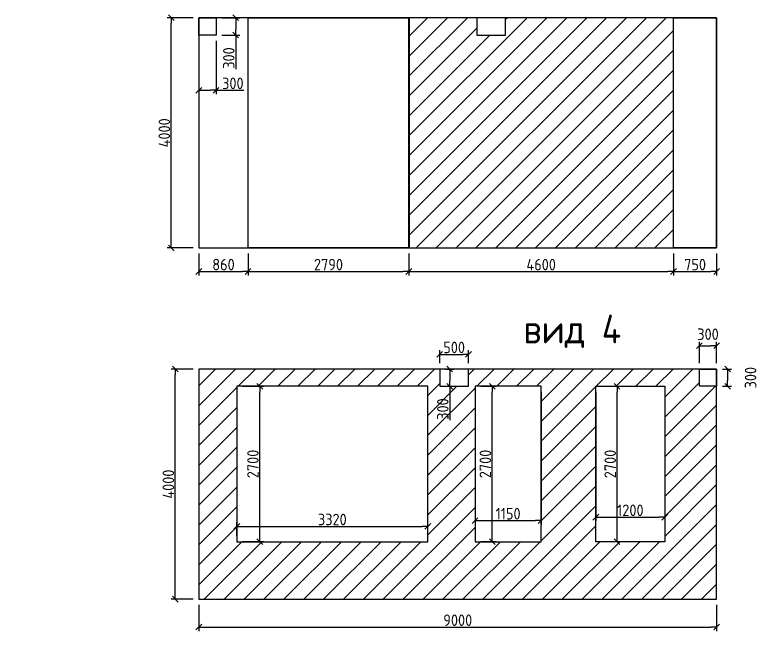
# Model space of a CAD drawing. Header units: millimetres. Extents: x -24360 to 609566, y -391049 to 148426.
# Drawn here: x 292672 to 305591, y -103920 to -93210 of the extents above; entities that cross this region are included whole.
import ezdxf

# ---------------------------------------------------------------- set-up
doc = ezdxf.new("R2010")
doc.units = ezdxf.units.MM
doc.layers.get('Defpoints').update_dxf_attribs({"color": 140})
doc.layers.add('осново', color=7, linetype='Continuous', lineweight=30)
doc.layers.add('Штриховка', color=7, linetype='Continuous', lineweight=30)
doc.styles.add('СПДС', font='isocpeur.ttf', dxfattribs={"width": 0.9})
doc.dimstyles.new('Размера А3', dxfattribs={"dimtxt": 200, "dimasz": 100, "dimexe": 70, "dimexo": 100, "dimgap": 20, "dimtad": 1, "dimdec": 0, "dimrnd": 10, "dimzin": 0, "dimdsep": 46, "dimtxsty": 'СПДС', "dimblk": 'ARROWHEAD_6', "dimcen": 1, "dimclrd": 256, "dimclre": 256, "dimclrt": 256, "dimazin": 0, "dimtfac": 1, "dimtdec": 0, "dimtmove": 2, "dimatfit": 3, "dimfxl": 1, "dimtolj": 1, "dimtzin": 0, "dimarcsym": 0})

# ---------------------------------------------------------------- blocks, each defined once
blk = doc.blocks.new('ARROWHEAD_6')
at = {"color": 0, "linetype": 'Continuous'}
for p, q in [((0, 0), (-1, 0)), ((-0.5, -0.5), (0.5, 0.5))]:
    blk.add_line(p, q, dxfattribs=at)
blk = doc.blocks.new('*D540')
at = {"lineweight": -2, "transparency": 16777216}
for p, q in [((295770, -93260), (295320, -93260)), ((295390, -97160), (295390, -93360)), ((295770, -97260), (295320, -97260))]:
    blk.add_line(p, q, dxfattribs=at)
at = {"layer": 'Defpoints', "color": 0, "lineweight": 15, "transparency": 16777216}
for p in [(295390, -93260), (295870, -93260), (295870, -97260)]:
    blk.add_point(p, dxfattribs=at)
at = {"lineweight": -2, "transparency": 16777216, "xscale": 100, "yscale": 100, "zscale": 100}
for p, rotation in [((295390, -93260), 90), ((295390, -97260), 270)]:
    blk.add_blockref('ARROWHEAD_6', p, dxfattribs=dict(at, rotation=rotation))
at = {"transparency": 16777216, "insert": (295270, -95260), "char_height": 200, "attachment_point": 5, "rotation": 90, "style": 'СПДС'}
blk.add_mtext('\\A1;4000', dxfattribs=at)
blk = doc.blocks.new('*D541')
at = {"lineweight": -2, "transparency": 16777216}
for p, q in [((296270, -93260), (296580, -93260)), ((296510, -93360), (296510, -93460)), ((296270, -93560), (296580, -93560)), ((296510, -93560), (296510, -94151))]:
    blk.add_line(p, q, dxfattribs=at)
at = {"layer": 'Defpoints', "color": 0, "lineweight": 15, "transparency": 16777216}
for p in [(296170, -93260), (296510, -93260), (296170, -93560)]:
    blk.add_point(p, dxfattribs=at)
at = {"lineweight": -2, "transparency": 16777216, "xscale": 100, "yscale": 100, "zscale": 100}
for p, rotation in [((296510, -93260), 90), ((296510, -93560), 270)]:
    blk.add_blockref('ARROWHEAD_6', p, dxfattribs=dict(at, rotation=rotation))
at = {"transparency": 16777216, "insert": (296390, -93960), "char_height": 200, "attachment_point": 5, "rotation": 90, "style": 'СПДС'}
blk.add_mtext('\\A1;300', dxfattribs=at)
blk = doc.blocks.new('*D542')
at = {"lineweight": -2, "transparency": 16777216}
for p, q in [((295870, -93660), (295870, -94590)), ((296170, -93660), (296170, -94590)), ((295970, -94520), (296070, -94520)), ((296170, -94520), (296652, -94520))]:
    blk.add_line(p, q, dxfattribs=at)
at = {"layer": 'Defpoints', "color": 0, "lineweight": 15, "transparency": 16777216}
for p in [(295870, -93560), (296170, -93560), (296170, -94520)]:
    blk.add_point(p, dxfattribs=at)
at = {"lineweight": -2, "transparency": 16777216, "xscale": 100, "yscale": 100, "zscale": 100, "rotation": 180}
blk.add_blockref('ARROWHEAD_6', (295870, -94520), dxfattribs=at)
at = {"lineweight": -2, "transparency": 16777216, "xscale": 100, "yscale": 100, "zscale": 100}
blk.add_blockref('ARROWHEAD_6', (296170, -94520), dxfattribs=at)
at = {"transparency": 16777216, "insert": (296461, -94400), "char_height": 200, "attachment_point": 5, "style": 'СПДС'}
blk.add_mtext('\\A1;300', dxfattribs=at)
blk = doc.blocks.new('*D543')
at = {"lineweight": -2, "transparency": 16777216}
for p, q in [((295870, -97360), (295870, -97740)), ((296726, -97360), (296726, -97740)), ((295970, -97670), (296626, -97670))]:
    blk.add_line(p, q, dxfattribs=at)
at = {"layer": 'Defpoints', "color": 0, "lineweight": 15, "transparency": 16777216}
for p in [(295870, -97260), (296726, -97260), (296726, -97670)]:
    blk.add_point(p, dxfattribs=at)
at = {"lineweight": -2, "transparency": 16777216, "xscale": 100, "yscale": 100, "zscale": 100, "rotation": 180}
blk.add_blockref('ARROWHEAD_6', (295870, -97670), dxfattribs=at)
at = {"lineweight": -2, "transparency": 16777216, "xscale": 100, "yscale": 100, "zscale": 100}
blk.add_blockref('ARROWHEAD_6', (296726, -97670), dxfattribs=at)
at = {"transparency": 16777216, "insert": (296298, -97550), "char_height": 200, "attachment_point": 5, "style": 'СПДС'}
blk.add_mtext('\\A1;860', dxfattribs=at)
blk = doc.blocks.new('*D544')
at = {"lineweight": -2, "transparency": 16777216}
for p, q in [((296726, -97360), (296726, -97740)), ((299520, -97360), (299520, -97740)), ((296826, -97670), (299420, -97670))]:
    blk.add_line(p, q, dxfattribs=at)
at = {"layer": 'Defpoints', "color": 0, "lineweight": 15, "transparency": 16777216}
for p in [(296726, -97260), (299520, -97260), (299520, -97670)]:
    blk.add_point(p, dxfattribs=at)
at = {"lineweight": -2, "transparency": 16777216, "xscale": 100, "yscale": 100, "zscale": 100, "rotation": 180}
blk.add_blockref('ARROWHEAD_6', (296726, -97670), dxfattribs=at)
at = {"lineweight": -2, "transparency": 16777216, "xscale": 100, "yscale": 100, "zscale": 100}
blk.add_blockref('ARROWHEAD_6', (299520, -97670), dxfattribs=at)
at = {"transparency": 16777216, "insert": (298123, -97550), "char_height": 200, "attachment_point": 5, "style": 'СПДС'}
blk.add_mtext('\\A1;2790', dxfattribs=at)
blk = doc.blocks.new('*D545')
at = {"lineweight": -2, "transparency": 16777216}
for p, q in [((299520, -97360), (299520, -97740)), ((304120, -97360), (304120, -97740)), ((299620, -97670), (304020, -97670))]:
    blk.add_line(p, q, dxfattribs=at)
at = {"layer": 'Defpoints', "color": 0, "lineweight": 15, "transparency": 16777216}
for p in [(299520, -97260), (304120, -97260), (304120, -97670)]:
    blk.add_point(p, dxfattribs=at)
at = {"lineweight": -2, "transparency": 16777216, "xscale": 100, "yscale": 100, "zscale": 100, "rotation": 180}
blk.add_blockref('ARROWHEAD_6', (299520, -97670), dxfattribs=at)
at = {"lineweight": -2, "transparency": 16777216, "xscale": 100, "yscale": 100, "zscale": 100}
blk.add_blockref('ARROWHEAD_6', (304120, -97670), dxfattribs=at)
at = {"transparency": 16777216, "insert": (301820, -97550), "char_height": 200, "attachment_point": 5, "style": 'СПДС'}
blk.add_mtext('\\A1;4600', dxfattribs=at)
blk = doc.blocks.new('*D546')
at = {"lineweight": -2, "transparency": 16777216}
for p, q in [((304120, -97360), (304120, -97740)), ((304870, -97360), (304870, -97740)), ((304220, -97670), (304770, -97670))]:
    blk.add_line(p, q, dxfattribs=at)
at = {"layer": 'Defpoints', "color": 0, "lineweight": 15, "transparency": 16777216}
for p in [(304120, -97260), (304870, -97260), (304870, -97670)]:
    blk.add_point(p, dxfattribs=at)
at = {"lineweight": -2, "transparency": 16777216, "xscale": 100, "yscale": 100, "zscale": 100, "rotation": 180}
blk.add_blockref('ARROWHEAD_6', (304120, -97670), dxfattribs=at)
at = {"lineweight": -2, "transparency": 16777216, "xscale": 100, "yscale": 100, "zscale": 100}
blk.add_blockref('ARROWHEAD_6', (304870, -97670), dxfattribs=at)
at = {"transparency": 16777216, "insert": (304495, -97550), "char_height": 200, "attachment_point": 5, "style": 'СПДС'}
blk.add_mtext('\\A1;750', dxfattribs=at)
blk = doc.blocks.new('*D550')
at = {"lineweight": -2, "transparency": 16777216}
for p, q in [((295770, -99365), (295390, -99365)), ((295460, -103265), (295460, -99465)), ((295770, -103365), (295390, -103365))]:
    blk.add_line(p, q, dxfattribs=at)
at = {"layer": 'Defpoints', "color": 0, "lineweight": 15, "transparency": 16777216}
for p in [(295460, -99365), (295870, -99365), (295870, -103365)]:
    blk.add_point(p, dxfattribs=at)
at = {"lineweight": -2, "transparency": 16777216, "xscale": 100, "yscale": 100, "zscale": 100}
for p, rotation in [((295460, -99365), 90), ((295460, -103365), 270)]:
    blk.add_blockref('ARROWHEAD_6', p, dxfattribs=dict(at, rotation=rotation))
at = {"transparency": 16777216, "insert": (295340, -101365), "char_height": 200, "attachment_point": 5, "rotation": 90, "style": 'СПДС'}
blk.add_mtext('\\A1;4000', dxfattribs=at)
blk = doc.blocks.new('*D551')
at = {"lineweight": -2, "transparency": 16777216}
for p, q in [((295870, -103465), (295870, -103920)), ((304870, -103465), (304870, -103920)), ((295970, -103850), (304770, -103850))]:
    blk.add_line(p, q, dxfattribs=at)
at = {"layer": 'Defpoints', "color": 0, "lineweight": 15, "transparency": 16777216}
for p in [(295870, -103365), (304870, -103365), (304870, -103850)]:
    blk.add_point(p, dxfattribs=at)
at = {"lineweight": -2, "transparency": 16777216, "xscale": 100, "yscale": 100, "zscale": 100, "rotation": 180}
blk.add_blockref('ARROWHEAD_6', (295870, -103850), dxfattribs=at)
at = {"lineweight": -2, "transparency": 16777216, "xscale": 100, "yscale": 100, "zscale": 100}
blk.add_blockref('ARROWHEAD_6', (304870, -103850), dxfattribs=at)
at = {"transparency": 16777216, "insert": (300370, -103730), "char_height": 200, "attachment_point": 5, "style": 'СПДС'}
blk.add_mtext('\\A1;9000', dxfattribs=at)
blk = doc.blocks.new('*D552')
at = {"lineweight": -2, "transparency": 16777216}
for p, q in [((296530, -102265), (296530, -102030)), ((299850, -102265), (299850, -102030)), ((296630, -102100), (299750, -102100))]:
    blk.add_line(p, q, dxfattribs=at)
at = {"layer": 'Defpoints', "color": 0, "lineweight": 15, "transparency": 16777216}
for p in [(299850, -102100), (296530, -102365), (299850, -102365)]:
    blk.add_point(p, dxfattribs=at)
at = {"lineweight": -2, "transparency": 16777216, "xscale": 100, "yscale": 100, "zscale": 100, "rotation": 180}
blk.add_blockref('ARROWHEAD_6', (296530, -102100), dxfattribs=at)
at = {"lineweight": -2, "transparency": 16777216, "xscale": 100, "yscale": 100, "zscale": 100}
blk.add_blockref('ARROWHEAD_6', (299850, -102100), dxfattribs=at)
at = {"transparency": 16777216, "insert": (298190, -101980), "char_height": 200, "attachment_point": 5, "style": 'СПДС'}
blk.add_mtext('\\A1;3320', dxfattribs=at)
blk = doc.blocks.new('*D553')
at = {"lineweight": -2, "transparency": 16777216}
for p, q in [((296630, -99665), (297000, -99665)), ((296930, -102265), (296930, -99765)), ((296630, -102365), (297000, -102365))]:
    blk.add_line(p, q, dxfattribs=at)
at = {"layer": 'Defpoints', "color": 0, "lineweight": 15, "transparency": 16777216}
for p in [(296530, -99665), (296930, -99665), (296530, -102365)]:
    blk.add_point(p, dxfattribs=at)
at = {"lineweight": -2, "transparency": 16777216, "xscale": 100, "yscale": 100, "zscale": 100}
for p, rotation in [((296930, -99665), 90), ((296930, -102365), 270)]:
    blk.add_blockref('ARROWHEAD_6', p, dxfattribs=dict(at, rotation=rotation))
at = {"transparency": 16777216, "insert": (296810, -101015), "char_height": 200, "attachment_point": 5, "rotation": 90, "style": 'СПДС'}
blk.add_mtext('\\A1;2700', dxfattribs=at)
blk = doc.blocks.new('*D554')
at = {"lineweight": -2, "transparency": 16777216}
for p, q in [((300057, -99265), (300057, -99040)), ((300557, -99265), (300557, -99040)), ((300157, -99110), (300457, -99110))]:
    blk.add_line(p, q, dxfattribs=at)
at = {"layer": 'Defpoints', "color": 0, "lineweight": 15, "transparency": 16777216}
for p in [(300557, -99110), (300057, -99365), (300557, -99365)]:
    blk.add_point(p, dxfattribs=at)
at = {"lineweight": -2, "transparency": 16777216, "xscale": 100, "yscale": 100, "zscale": 100, "rotation": 180}
blk.add_blockref('ARROWHEAD_6', (300057, -99110), dxfattribs=at)
at = {"lineweight": -2, "transparency": 16777216, "xscale": 100, "yscale": 100, "zscale": 100}
blk.add_blockref('ARROWHEAD_6', (300557, -99110), dxfattribs=at)
at = {"transparency": 16777216, "insert": (300307, -98990), "char_height": 200, "attachment_point": 5, "style": 'СПДС'}
blk.add_mtext('\\A1;500', dxfattribs=at)
blk = doc.blocks.new('*D555')
at = {"lineweight": -2, "transparency": 16777216}
for p, q in [((300157, -99365), (300300, -99365)), ((300230, -99465), (300230, -99565)), ((300157, -99665), (300300, -99665)), ((300230, -99665), (300230, -100251))]:
    blk.add_line(p, q, dxfattribs=at)
at = {"layer": 'Defpoints', "color": 0, "lineweight": 15, "transparency": 16777216}
for p in [(300057, -99365), (300230, -99365), (300057, -99665)]:
    blk.add_point(p, dxfattribs=at)
at = {"lineweight": -2, "transparency": 16777216, "xscale": 100, "yscale": 100, "zscale": 100}
for p, rotation in [((300230, -99365), 90), ((300230, -99665), 270)]:
    blk.add_blockref('ARROWHEAD_6', p, dxfattribs=dict(at, rotation=rotation))
at = {"transparency": 16777216, "insert": (300110, -100060), "char_height": 200, "attachment_point": 5, "rotation": 90, "style": 'СПДС'}
blk.add_mtext('\\A1;300', dxfattribs=at)
blk = doc.blocks.new('*D556')
at = {"lineweight": -2, "transparency": 16777216}
for p, q in [((300670, -99765), (300670, -102070)), ((301820, -99765), (301820, -102070)), ((300770, -102000), (301720, -102000))]:
    blk.add_line(p, q, dxfattribs=at)
at = {"layer": 'Defpoints', "color": 0, "lineweight": 15, "transparency": 16777216}
for p in [(300670, -99665), (301820, -99665), (301820, -102000)]:
    blk.add_point(p, dxfattribs=at)
at = {"lineweight": -2, "transparency": 16777216, "xscale": 100, "yscale": 100, "zscale": 100, "rotation": 180}
blk.add_blockref('ARROWHEAD_6', (300670, -102000), dxfattribs=at)
at = {"lineweight": -2, "transparency": 16777216, "xscale": 100, "yscale": 100, "zscale": 100}
blk.add_blockref('ARROWHEAD_6', (301820, -102000), dxfattribs=at)
at = {"transparency": 16777216, "insert": (301245, -101880), "char_height": 200, "attachment_point": 5, "style": 'СПДС'}
blk.add_mtext('\\A1;1150', dxfattribs=at)
blk = doc.blocks.new('*D557')
at = {"lineweight": -2, "transparency": 16777216}
for p, q in [((300770, -99665), (301040, -99665)), ((300970, -102265), (300970, -99765)), ((300770, -102365), (301040, -102365))]:
    blk.add_line(p, q, dxfattribs=at)
at = {"layer": 'Defpoints', "color": 0, "lineweight": 15, "transparency": 16777216}
for p in [(300670, -99665), (300970, -99665), (300670, -102365)]:
    blk.add_point(p, dxfattribs=at)
at = {"lineweight": -2, "transparency": 16777216, "xscale": 100, "yscale": 100, "zscale": 100}
for p, rotation in [((300970, -99665), 90), ((300970, -102365), 270)]:
    blk.add_blockref('ARROWHEAD_6', p, dxfattribs=dict(at, rotation=rotation))
at = {"transparency": 16777216, "insert": (300850, -101015), "char_height": 200, "attachment_point": 5, "rotation": 90, "style": 'СПДС'}
blk.add_mtext('\\A1;2700', dxfattribs=at)
blk = doc.blocks.new('*D558')
at = {"lineweight": -2, "transparency": 16777216}
for p, q in [((302770, -99765), (302770, -102010)), ((303970, -99765), (303970, -102010)), ((302870, -101940), (303870, -101940))]:
    blk.add_line(p, q, dxfattribs=at)
at = {"layer": 'Defpoints', "color": 0, "lineweight": 15, "transparency": 16777216}
for p in [(302770, -99665), (303970, -99665), (303970, -101940)]:
    blk.add_point(p, dxfattribs=at)
at = {"lineweight": -2, "transparency": 16777216, "xscale": 100, "yscale": 100, "zscale": 100, "rotation": 180}
blk.add_blockref('ARROWHEAD_6', (302770, -101940), dxfattribs=at)
at = {"lineweight": -2, "transparency": 16777216, "xscale": 100, "yscale": 100, "zscale": 100}
blk.add_blockref('ARROWHEAD_6', (303970, -101940), dxfattribs=at)
at = {"transparency": 16777216, "insert": (303370, -101820), "char_height": 200, "attachment_point": 5, "style": 'СПДС'}
blk.add_mtext('\\A1;1200', dxfattribs=at)
blk = doc.blocks.new('*D559')
at = {"lineweight": -2, "transparency": 16777216}
for p, q in [((302870, -99665), (303210, -99665)), ((303140, -102265), (303140, -99765)), ((302870, -102365), (303210, -102365))]:
    blk.add_line(p, q, dxfattribs=at)
at = {"layer": 'Defpoints', "color": 0, "lineweight": 15, "transparency": 16777216}
for p in [(302770, -99665), (303140, -99665), (302770, -102365)]:
    blk.add_point(p, dxfattribs=at)
at = {"lineweight": -2, "transparency": 16777216, "xscale": 100, "yscale": 100, "zscale": 100}
for p, rotation in [((303140, -99665), 90), ((303140, -102365), 270)]:
    blk.add_blockref('ARROWHEAD_6', p, dxfattribs=dict(at, rotation=rotation))
at = {"transparency": 16777216, "insert": (303020, -101015), "char_height": 200, "attachment_point": 5, "rotation": 90, "style": 'СПДС'}
blk.add_mtext('\\A1;2700', dxfattribs=at)
blk = doc.blocks.new('*D560')
at = {"lineweight": -2, "transparency": 16777216}
for p, q in [((304970, -99365), (305130, -99365)), ((305060, -99465), (305060, -99565)), ((304970, -99665), (305130, -99665))]:
    blk.add_line(p, q, dxfattribs=at)
at = {"layer": 'Defpoints', "color": 0, "lineweight": 15, "transparency": 16777216}
for p in [(304870, -99365), (304870, -99665), (305060, -99665)]:
    blk.add_point(p, dxfattribs=at)
at = {"lineweight": -2, "transparency": 16777216, "xscale": 100, "yscale": 100, "zscale": 100}
for p, rotation in [((305060, -99365), 90), ((305060, -99665), 270)]:
    blk.add_blockref('ARROWHEAD_6', p, dxfattribs=dict(at, rotation=rotation))
at = {"transparency": 16777216, "insert": (305460, -99515), "char_height": 200, "attachment_point": 5, "rotation": 90, "style": 'СПДС'}
blk.add_mtext('\\A1;300', dxfattribs=at)
blk = doc.blocks.new('*D561')
at = {"lineweight": -2, "transparency": 16777216}
for p, q in [((304570, -99265), (304570, -98890)), ((304670, -98960), (304770, -98960)), ((304870, -99265), (304870, -98890))]:
    blk.add_line(p, q, dxfattribs=at)
at = {"layer": 'Defpoints', "color": 0, "lineweight": 15, "transparency": 16777216}
for p in [(304870, -98960), (304570, -99365), (304870, -99365)]:
    blk.add_point(p, dxfattribs=at)
at = {"lineweight": -2, "transparency": 16777216, "xscale": 100, "yscale": 100, "zscale": 100, "rotation": 180}
blk.add_blockref('ARROWHEAD_6', (304570, -98960), dxfattribs=at)
at = {"lineweight": -2, "transparency": 16777216, "xscale": 100, "yscale": 100, "zscale": 100}
blk.add_blockref('ARROWHEAD_6', (304870, -98960), dxfattribs=at)
at = {"transparency": 16777216, "insert": (304720, -98760), "char_height": 200, "attachment_point": 5, "style": 'СПДС'}
blk.add_mtext('\\A1;300', dxfattribs=at)

msp = doc.modelspace()

# ---------------------------------------------------------------- hatches: boundary and pattern name
at = {"layer": 'Штриховка'}
h = msp.add_hatch(dxfattribs=at)
h.set_pattern_fill('ANSI31', color=3, scale=77)
h.paths.add_polyline_path([(291847.582, -93560.069), (284787.582, -93560.069), (284787.582, -97260.069), (291847.582, -97260.069)])
h.paths.add_polyline_path([(304120.354, -93260.069), (301202.486, -93260.069), (301202.486, -93560.069), (300702.486, -93560.069), (300702.486, -93260.069), (299525.6, -93260.069), (299525.6, -97260.069), (304120.354, -97260.069)])
h.paths.add_polyline_path([(292287.582, -99365.484), (285937.582, -99365.484), (285937.582, -103365.484), (292287.582, -103365.484)])
h.paths.add_polyline_path([(304870.354, -99665.484), (304570.354, -99665.484), (304570.354, -99365.484), (300557.125, -99365.484), (300557.125, -99665.484), (300057.125, -99665.484), (300057.125, -99365.484), (295870.354, -99365.484), (295870.354, -103365.484), (304870.354, -103365.484)])
h.paths.add_polyline_path([(296530.354, -102365.484), (296530.354, -99665.484), (299850.354, -99665.484), (299850.354, -102365.484)], flags=16)
h.paths.add_polyline_path([(300670.354, -102365.484), (300670.354, -99665.484), (301820.354, -99665.484), (301820.354, -102365.484)], flags=16)
h.paths.add_polyline_path([(302770.354, -102365.484), (302770.354, -99665.484), (303970.354, -99665.484), (303970.354, -102365.484)], flags=16)

# ---------------------------------------------------------------- linework, layer by layer
at = {"layer": 'осново'}
for points in [[(295870.354, -93260.069), (296170.354, -93260.069), (296170.354, -93560.069), (295870.354, -93560.069)], [(300702.486, -93560.069), (301202.486, -93560.069), (301202.486, -93260.069), (300702.486, -93260.069)], [(300057.125, -99665.484), (300557.125, -99665.484), (300557.125, -99365.484), (300057.125, -99365.484)], [(304570.354, -99365.484), (304870.354, -99365.484), (304870.354, -99665.484), (304570.354, -99665.484)], [(296530.354, -102365.484), (299850.354, -102365.484), (299850.354, -99665.484), (296530.354, -99665.484)], [(300670.354, -102365.484), (301820.354, -102365.484), (301820.354, -99665.484), (300670.354, -99665.484)], [(302770.354, -99665.484), (303970.354, -99665.484), (303970.354, -102365.484), (302770.354, -102365.484)]]:
    msp.add_lwpolyline(points, close=True, dxfattribs=at)
at = {"layer": 'Штриховка'}
for points in [[(295870.354, -97260.069), (304870.354, -97260.069), (304870.354, -93260.069), (295870.354, -93260.069)], [(295870.354, -97260.069), (299520.354, -97260.069), (299520.354, -93260.069), (295870.354, -93260.069)], [(299525.6, -97260.069), (296725.6, -97260.069), (296725.6, -93260.069), (299525.6, -93260.069)], [(304870.354, -97260.069), (304120.354, -97260.069), (304120.354, -93260.069), (304870.354, -93260.069)], [(295870.354, -103365.484), (304870.354, -103365.484), (304870.354, -99365.484), (295870.354, -99365.484)]]:
    msp.add_lwpolyline(points, close=True, dxfattribs=at)

# ---------------------------------------------------------------- texts
at = {"layer": 'осново', "insert": (301510, -98420), "char_height": 500, "attachment_point": 1, "style": 'СПДС'}
msp.add_mtext_dynamic_manual_height_columns('вид 4', width=2769.04063, gutter_width=1678.372, heights=[0], dxfattribs=at)

# ---------------------------------------------------------------- dimensions: what is measured, and where the dimension line sits
for base, p1, p2, picture, middle in [((295390, -93260.069), (295870.354, -97260.069), (295870.354, -93260.069), '*D540', (295270, -95260.069)), ((295460, -99365.484), (295870.354, -103365.484), (295870.354, -99365.484), '*D550', (295340, -101365.484)), ((305060, -99665.484), (304870.354, -99365.484), (304870.354, -99665.484), '*D560', (305460, -99515.484)), ((296930, -99665.484), (296530.354, -102365.484), (296530.354, -99665.484), '*D553', (296810, -101015.484)), ((300970, -99665.484), (300670.354, -102365.484), (300670.354, -99665.484), '*D557', (300850, -101015.484)), ((303140, -99665.484), (302770.354, -102365.484), (302770.354, -99665.484), '*D559', (303020, -101015.484))]:
    dim = msp.add_linear_dim(base=base, p1=p1, p2=p2, angle=90, dimstyle='Размера А3')
    dim.commit()
    dim.dimension.update_dxf_attribs({"geometry": picture, "text_midpoint": middle})
for base, p1, p2, picture, middle in [((296510, -93260.069), (296170.354, -93560.069), (296170.354, -93260.069), '*D541', (296510, -93960)), ((300230, -99365.484), (300057.125, -99665.484), (300057.125, -99365.484), '*D555', (300230, -100060))]:
    dim = msp.add_linear_dim(base=base, p1=p1, p2=p2, angle=90, dimstyle='Размера А3', override={"dimtmove": 0})
    dim.commit()
    dim.dimension.update_dxf_attribs({"geometry": picture, "text_midpoint": middle, "dimtype": 160})
dim = msp.add_linear_dim(base=(296170.354, -94520), p1=(295870.354, -93560.069), p2=(296170.354, -93560.069), dimstyle='Размера А3', override={"dimtmove": 0})
dim.commit()
dim.dimension.update_dxf_attribs({"geometry": '*D542', "text_midpoint": (296461.354, -94520), "dimtype": 160})
for base, p1, p2, picture, middle in [((296725.6, -97670), (295870.354, -97260.069), (296725.6, -97260.069), '*D543', (296297.977, -97550)), ((299520.354, -97670), (296725.6, -97260.069), (299520.354, -97260.069), '*D544', (298122.977, -97550)), ((304120.354, -97670), (299520.354, -97260.069), (304120.354, -97260.069), '*D545', (301820.354, -97550)), ((304870.354, -97670), (304120.354, -97260.069), (304870.354, -97260.069), '*D546', (304495.354, -97550)), ((304870.354, -98960), (304570.354, -99365.484), (304870.354, -99365.484), '*D561', (304720.354, -98760)), ((300557.125, -99110), (300057.125, -99365.484), (300557.125, -99365.484), '*D554', (300307.125, -98990)), ((301820.354, -102000), (300670.354, -99665.484), (301820.354, -99665.484), '*D556', (301245.354, -101880)), ((303970.354, -101940), (302770.354, -99665.484), (303970.354, -99665.484), '*D558', (303370.354, -101820)), ((299850.354, -102100), (296530.354, -102365.484), (299850.354, -102365.484), '*D552', (298190.354, -101980)), ((304870.354, -103850), (295870.354, -103365.484), (304870.354, -103365.484), '*D551', (300370.354, -103730))]:
    dim = msp.add_linear_dim(base=base, p1=p1, p2=p2, dimstyle='Размера А3')
    dim.commit()
    dim.dimension.update_dxf_attribs({"geometry": picture, "text_midpoint": middle})

doc.saveas('drawing.dxf')
